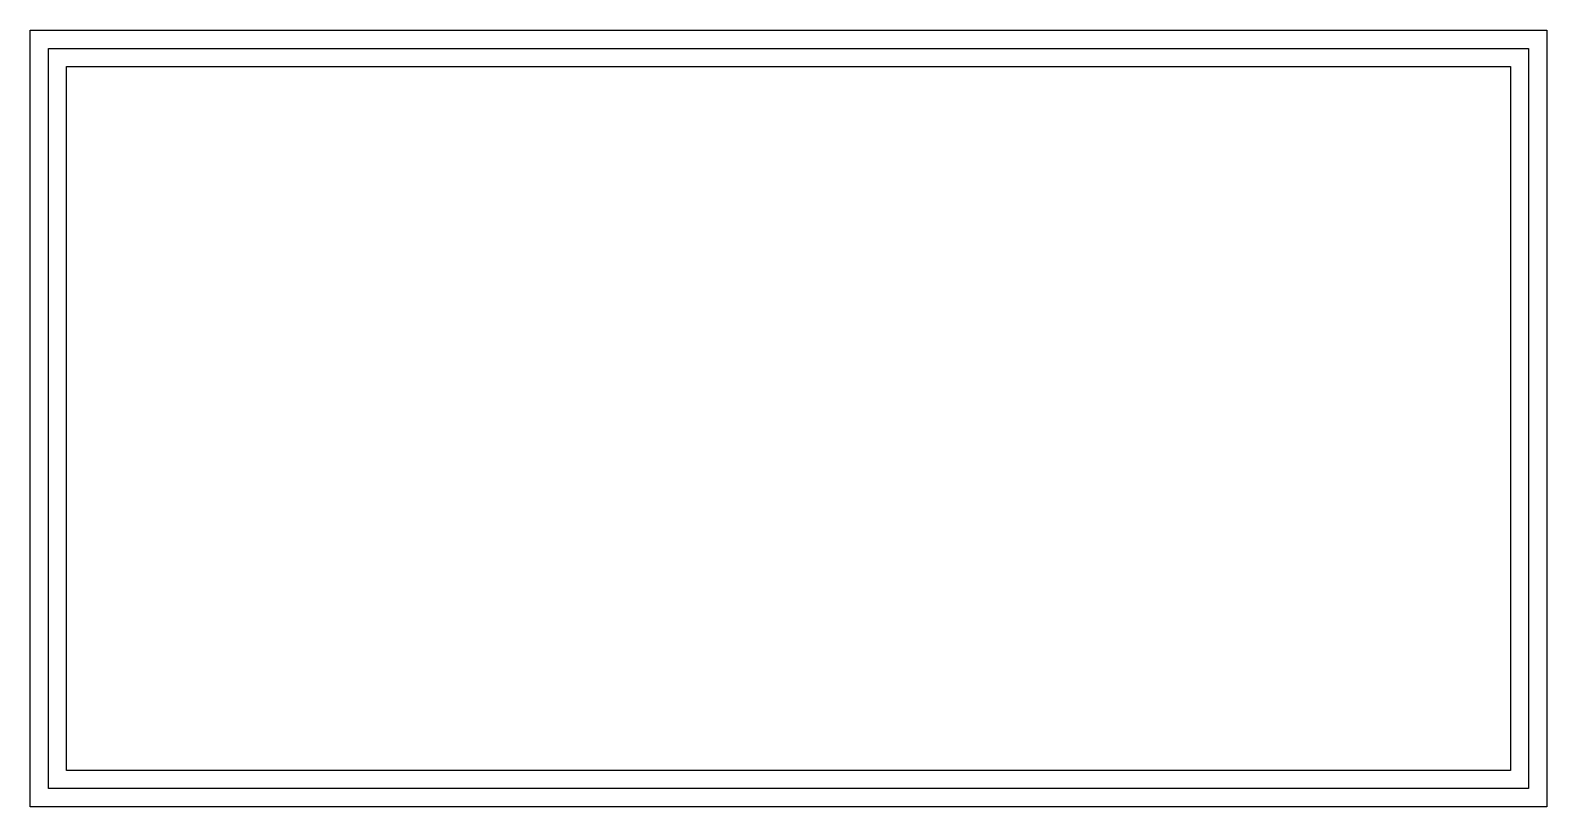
# Model space of a CAD drawing. Units: millimetres at full size, sheet at 1:100. Extents: x -15851 to 9239, y -9912 to 2933.
import ezdxf

# ---------------------------------------------------------------- set-up
doc = ezdxf.new("R2010")
doc.units = ezdxf.units.MM
doc.header["$LTSCALE"] = 100
doc.layers.add('0-0', color=7, linetype='Continuous')

msp = doc.modelspace()

# ---------------------------------------------------------------- linework, layer by layer
at = {"layer": '0-0'}
for p, q in [((-15851, 2932.7), (9238.8, 2932.7)), ((-15851, -9912.2), (-15851, 2932.7)), ((9238.8, 2932.7), (9238.8, -9912.2)), ((-15251, 2332.7), (8638.8, 2332.7)), ((-15251, -9312.2), (-15251, 2332.7)), ((8638.8, 2332.7), (8638.8, -9312.2)), ((8638.8, -9312.2), (-15251, -9312.2)), ((9238.8, -9912.2), (-15851, -9912.2))]:
    msp.add_line(p, q, dxfattribs=at)
msp.add_lwpolyline([(-15551, 2632.7), (8938.8, 2632.7), (8938.8, -9612.2), (-15551, -9612.2)], close=True, dxfattribs=at)

doc.saveas('drawing.dxf')
